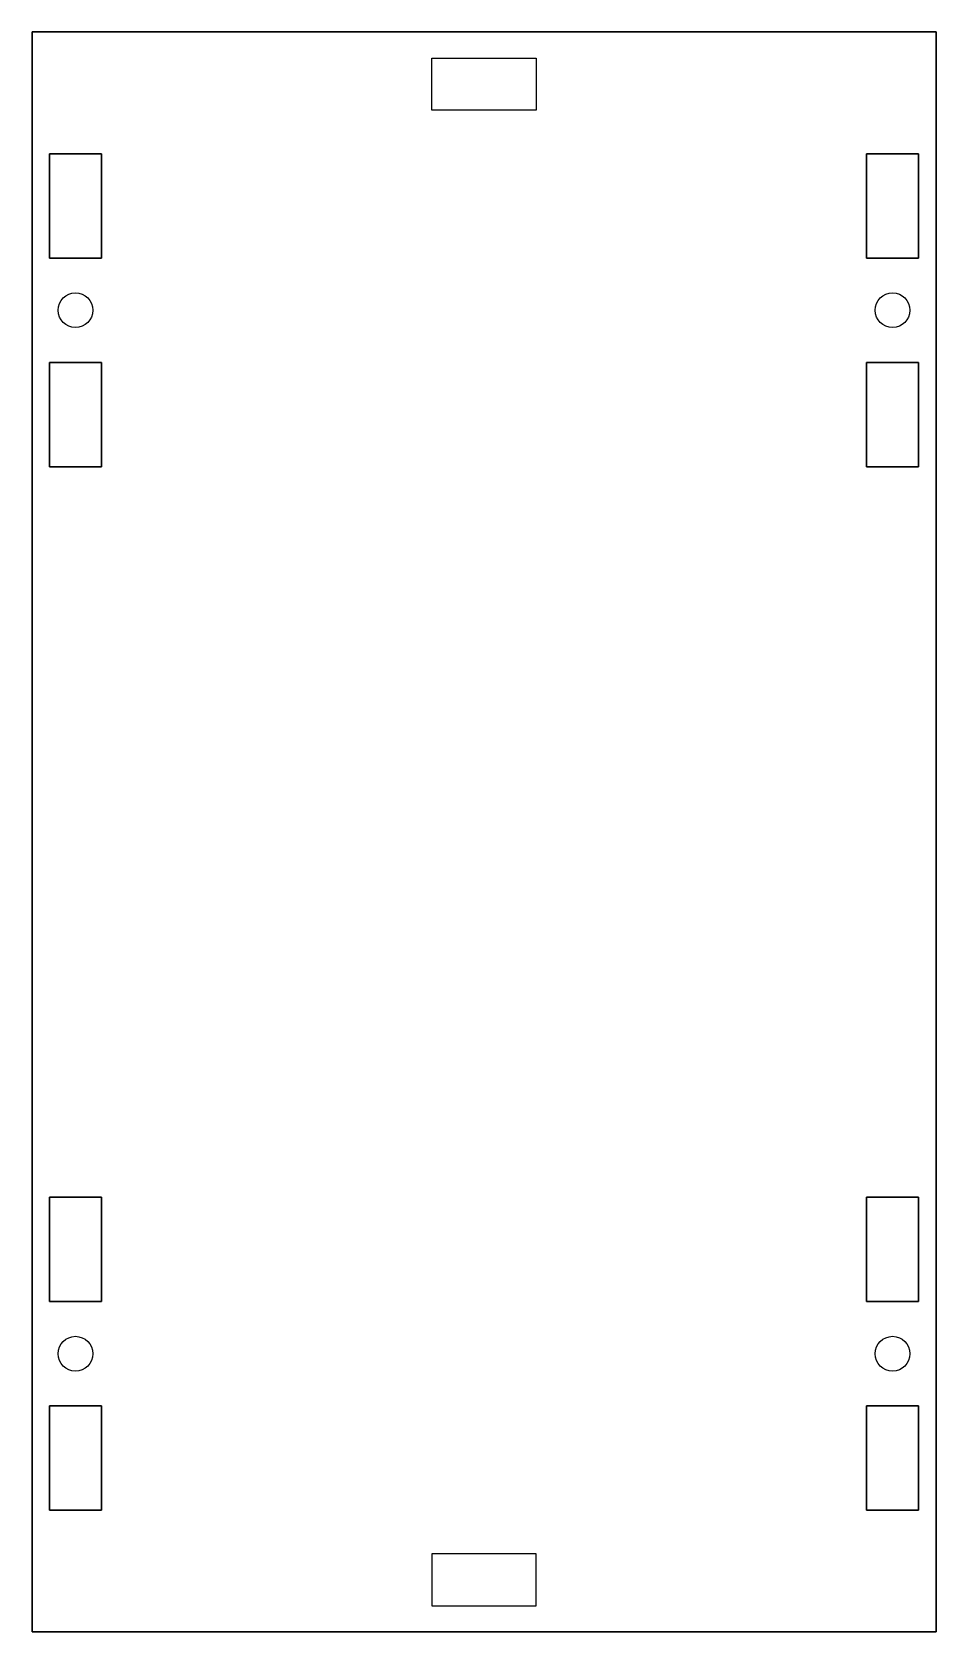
# Model space of a CAD drawing. Extents: x -122 to -18, y -16 to 168.
import ezdxf

# ---------------------------------------------------------------- set-up
doc = ezdxf.new("R2010")
doc.units = 0
doc.layers.get('0').update_dxf_attribs({"linetype": 'CONTINUOUS'})

msp = doc.modelspace()

# ---------------------------------------------------------------- linework, layer by layer
for points in [[(-17.53, -16.49), (-121.53, -16.49), (-121.53, 167.51), (-17.53, 167.51)], [(-121.53, -16.49), (-17.53, -16.49), (-17.53, 167.51), (-121.53, 167.51)], [(-75.53, 158.51), (-75.53, 164.51), (-63.53, 164.51), (-63.53, 158.51)], [(-119.53, 141.51), (-113.53, 141.51), (-113.53, 153.51), (-119.53, 153.51)], [(-113.53, 141.51), (-119.53, 141.51), (-119.53, 153.51), (-113.53, 153.51)], [(-19.53, 141.51), (-19.53, 153.51), (-25.53, 153.51), (-25.53, 141.51)], [(-19.53, 153.51), (-19.53, 141.51), (-25.53, 141.51), (-25.53, 153.51)], [(-119.53, 129.51), (-119.53, 117.51), (-113.53, 117.51), (-113.53, 129.51)], [(-119.53, 117.51), (-119.53, 129.51), (-113.53, 129.51), (-113.53, 117.51)], [(-19.53, 117.51), (-19.53, 129.51), (-25.53, 129.51), (-25.53, 117.51)], [(-19.53, 129.51), (-19.53, 117.51), (-25.53, 117.51), (-25.53, 129.51)], [(-113.53, 33.51), (-119.53, 33.51), (-119.53, 21.51), (-113.53, 21.51)], [(-119.53, 33.51), (-113.53, 33.51), (-113.53, 21.51), (-119.53, 21.51)], [(-19.53, 21.51), (-19.53, 33.51), (-25.53, 33.51), (-25.53, 21.51)], [(-19.53, 33.51), (-19.53, 21.51), (-25.53, 21.51), (-25.53, 33.51)], [(-119.53, 9.51), (-119.53, -2.49), (-113.53, -2.49), (-113.53, 9.51)], [(-119.53, -2.49), (-119.53, 9.51), (-113.53, 9.51), (-113.53, -2.49)], [(-19.53, 9.51), (-25.53, 9.51), (-25.53, -2.49), (-19.53, -2.49)], [(-25.53, 9.51), (-19.53, 9.51), (-19.53, -2.49), (-25.53, -2.49)], [(-63.53, -7.49), (-75.53, -7.49), (-75.53, -13.49), (-63.53, -13.49)]]:
    msp.add_lwpolyline(points, close=True)
for centre in [(-116.53, 135.51), (-116.53, 135.51), (-22.53, 135.51), (-22.53, 135.51), (-116.53, 15.51), (-116.53, 15.51), (-22.53, 15.51), (-22.53, 15.51)]:
    msp.add_circle(centre, 2)

doc.saveas('drawing.dxf')
